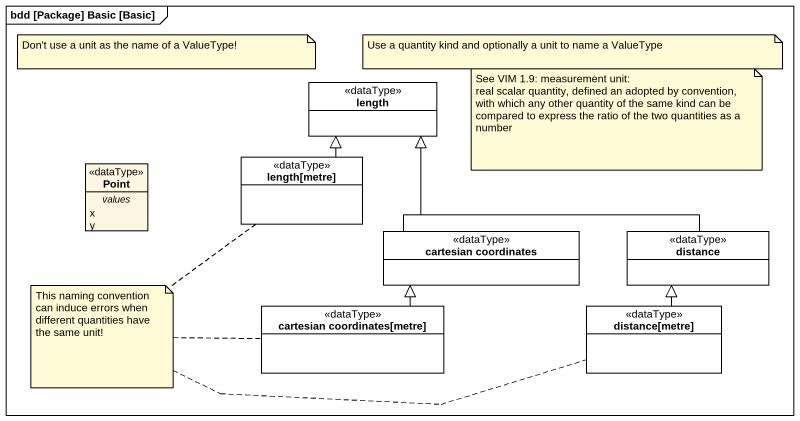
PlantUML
@startuml
mainframe bdd [Package] Basic [Basic]
hide circle
hide empty members
class length <<dataType>> #FFFFFF
class Point <<dataType>> {
  -- values --
  x
  y
}
class "length[metre]" as length_metre <<dataType>> #FFFFFF
class "cartesian coordinates" as cartesian_coordinates <<dataType>> #FFFFFF
class distance <<dataType>> #FFFFFF
class "cartesian coordinates[metre]" as cartesian_coordinates_metre <<dataType>> #FFFFFF
class "distance[metre]" as distance_metre <<dataType>> #FFFFFF
length_metre -up-|> length
cartesian_coordinates -up-|> length
distance -left-|> length
cartesian_coordinates_metre -up-|> cartesian_coordinates
distance_metre -up-|> distance
note as N1
  Don't use a unit as the name of a ValueType!
end note
note as N2
  Use a quantity kind and optionally a unit to name a ValueType
end note
note as N3
  See VIM 1.9: measurement unit:
  real scalar quantity, defined an adopted by convention, with which any other quantity of the same kind can be compared to express the ratio of the two quantities as a number
end note
note as N4
  This naming convention can induce errors when different quantities have the same unit!
end note
N4 .. length_metre
N4 .. cartesian_coordinates_metre
N4 .. distance_metre
@enduml
